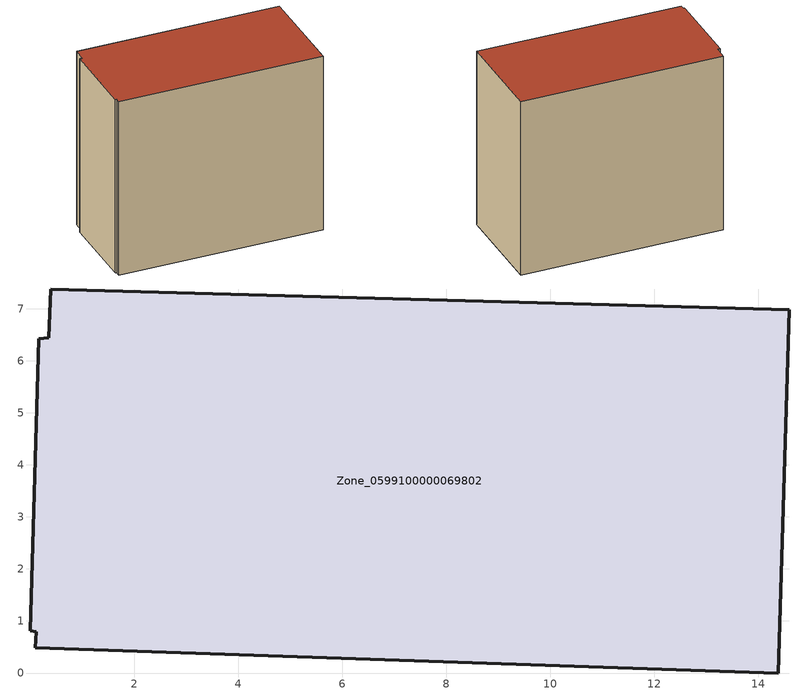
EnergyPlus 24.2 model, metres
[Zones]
Zone_0599100000069802
 floor ground (C_G): 0.17,6.42 0.36,6.45 0.4,7.38 14.6,6.99 14.39,0 0.1,0.49 0.12,0.79 0.01,0.81 z0
 wall outside (C_F): 0.17,6.42 0.01,0.81 0.12,0.79 0.1,0.49 14.39,0 14.6,6.99 0.4,7.38 0.36,6.45 0.17,6.42 z0:12.89
 roof outside (C_R): 0.36,6.45 0.17,6.42 0.01,0.81 0.12,0.79 0.1,0.49 14.39,0 14.6,6.99 0.4,7.38 z12.89
[BUILDING]
Pand.0599100000069802: North Axis=0; Terrain=City; Loads Convergence Tolerance Value=0.04; Temperature Convergence Tolerance Value=0.4; Solar Distribution=FullExterior; Maximum Number of Warmup Days=25; Minimum Number of Warmup Days=1
[Site:Location]
Rotterdam.The.Hague.AP_ZH_NLD Design_Conditions: Latitude=51.96; Longitude=4.45; Time Zone=1; Elevation=-4.5
[SITE:GROUNDTEMPERATURE:BUILDINGSURFACE]
18, 18, 18, 18, 18, 18, 18, 18, 18, 18, 18, 18
[MATERIAL] Thermal Absorptance=0.9; Solar Absorptance=0.7; Visible Absorptance=0.7
Name | Roughness | Thickness | Conductivity | Density | Specific Heat
G.TI.1946 | MediumSmooth | 0.15 | 1 | 540 | 1210
F.TI.1946 | Rough | 0.3 | 0.857143 | 1920 | 840
R.TI.1946 | MediumRough | 0.2 | 0.1 | 1500 | 1000
[CONSTRUCTION]
C_G: G.TI.1946
C_F: F.TI.1946
C_R: R.TI.1946
[ZONE]
Zone_0599100000069802: Type=1; Multiplier=1; Ceiling Height=Autocalculate; Volume=Autocalculate; Floor Area=autocalculate; Part of Total Floor Area=Yes
[ZONEINFILTRATION:DESIGNFLOWRATE]
Infil_Zone_0599100000069802: Zone or ZoneList or Space or SpaceList=Zone_0599100000069802; Schedule=AlwaysOn; Design Flow Rate Calculation Method=Flow/Area; Flow Rate per Floor Area=0.003; Constant Term Coefficient=1; Temperature Term Coefficient=0; Velocity Term Coefficient=0; Velocity Squared Term Coefficient=0
[HVACTEMPLATE:ZONE:IDEALLOADSAIRSYSTEM]
Zone_0599100000069802: Maximum Heating Supply Air Temperature=50; Minimum Cooling Supply Air Temperature=13; Maximum Heating Supply Air Humidity Ratio=0.0156; Minimum Cooling Supply Air Humidity Ratio=0.0077; Heating Limit=NoLimit; Cooling Limit=NoLimit; Dehumidification Control Type=ConstantSensibleHeatRatio; Cooling Sensible Heat Ratio=0.7; Dehumidification Setpoint=60; Humidification Control Type=None; Humidification Setpoint=30; Outdoor Air Method=None; Outdoor Air Flow Rate per Person=0.00944; Outdoor Air Flow Rate per Zone Floor Area=0; Outdoor Air Flow Rate per Zone=0; Demand Controlled Ventilation Type=None; Outdoor Air Economizer Type=NoEconomizer; Heat Recovery Type=None; Sensible Heat Recovery Effectiveness=0.7; Latent Heat Recovery Effectiveness=0.65
[ZONECONTROL:THERMOSTAT]
ThermostatControl_Zone_0599100000069802: Zone or ZoneList=Zone_0599100000069802; Control Type Schedule=DualSetpointControlType; Control 1=Thermostat_Zone_0599100000069802; Temperature Difference Between Cutout And Setpoint=0
[THERMOSTATSETPOINT:DUALSETPOINT]
Thermostat_Zone_0599100000069802: Heating Setpoint Temperature Schedule=HeatingSetpoint_Zone_0599100000069802; Cooling Setpoint Temperature Schedule=CoolingSetpoint_Zone_0599100000069802
[SCHEDULE:COMPACT]
HeatingSetpoint_Zone_0599100000069802: Through: 12/31, For: AllDays, Until: 24:00, 21
CoolingSetpoint_Zone_0599100000069802: Through: 12/31, For: AllDays, Until: 24:00, 24
DualSetpointControlType: Through: 12/31, For: AllDays, Until: 24:00, 4
AlwaysOn: Through: 12/31, For: AllDays, Until: 24:00, 1
